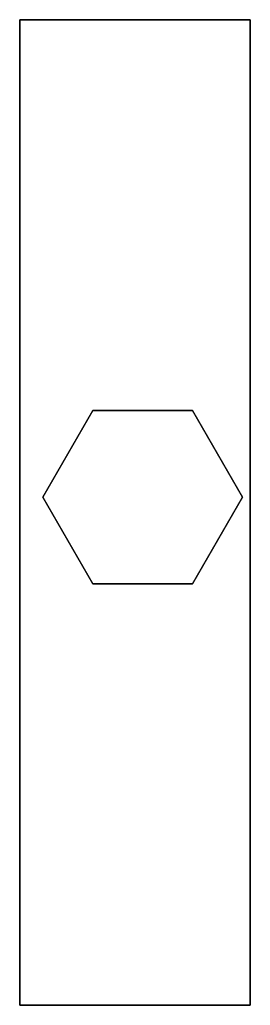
# Model space of a CAD drawing. Extents: x -0.08 to 0.07, y -0.33 to 0.31.
import ezdxf

# ---------------------------------------------------------------- set-up
doc = ezdxf.new("R2010")
doc.units = 0
doc.layers.add('SUSPENSION', color=5, linetype='CONTINUOUS')

msp = doc.modelspace()

# ---------------------------------------------------------------- linework, layer by layer
at = {"layer": 'SUSPENSION'}
for points in [[(-0.08, 0.31, 0.24), (-0.08, -0.33, 0.24), (0.07, -0.33, 0.24), (0.07, 0.31, 0.24)], [(0.07, 0.31, 0.13), (0.07, -0.33, 0.13), (-0.08, -0.33, 0.13), (-0.08, 0.31, 0.13)], [(-0.08, 0.31, 0.13), (-0.08, -0.33, 0.13), (-0.08, -0.33, 0.24), (-0.08, 0.31, 0.24)], [(0.07, 0.31, 0.24), (0.07, 0.31, 0.13), (-0.08, 0.31, 0.13), (-0.08, 0.31, 0.24)], [(0.07, -0.33, 0.24), (0.07, -0.33, 0.13), (0.07, 0.31, 0.13), (0.07, 0.31, 0.24)], [(-0.0325, 0.05629, 0.24), (-0.065, 0, 0.24), (-0.065, 0, 0.56), (-0.0325, 0.05629, 0.56)], [(0.0325, 0.05629, 0.24), (-0.0325, 0.05629, 0.24), (-0.0325, 0.05629, 0.56), (0.0325, 0.05629, 0.56)], [(0.065, 0, 0.24), (0.0325, 0.05629, 0.24), (0.0325, 0.05629, 0.56), (0.065, 0, 0.56)], [(-0.065, 0, 0.24), (-0.0325, -0.05629, 0.24), (-0.0325, -0.05629, 0.56), (-0.065, 0, 0.56)], [(0.0325, -0.05629, 0.24), (0.065, 0, 0.24), (0.065, 0, 0.56), (0.0325, -0.05629, 0.56)], [(-0.0325, -0.05629, 0.24), (0.0325, -0.05629, 0.24), (0.0325, -0.05629, 0.56), (-0.0325, -0.05629, 0.56)], [(-0.08, -0.33, 0.24), (-0.08, -0.33, 0.13), (0.07, -0.33, 0.13), (0.07, -0.33, 0.24)]]:
    msp.add_3dface(points, dxfattribs=at)

doc.saveas('drawing.dxf')
